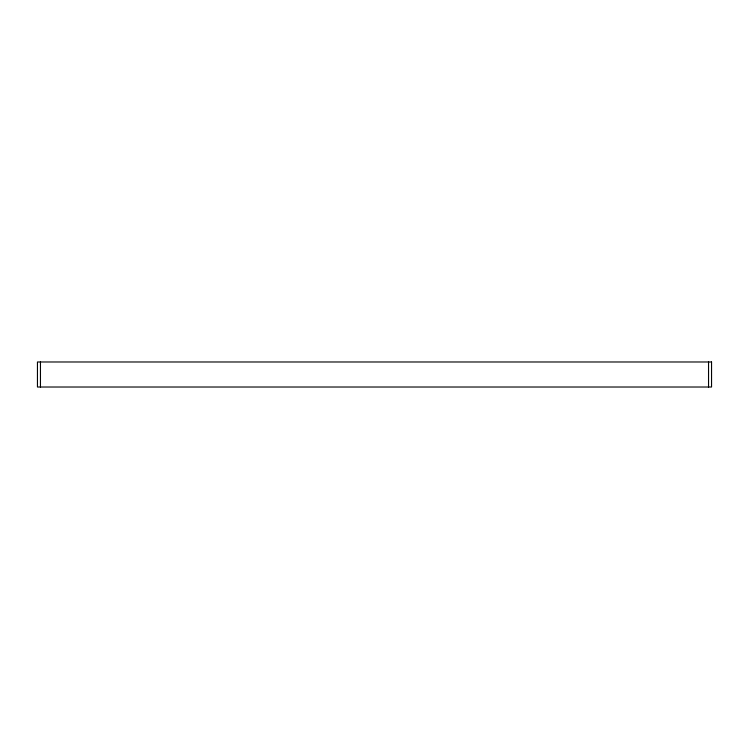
<?xml version="1.0" encoding="UTF-8"?>
<svg xmlns="http://www.w3.org/2000/svg" width="749" height="749" viewBox="0 0 749 749"><rect width="100%" height="100%" fill="white"/><g stroke="black" fill="none" stroke-linecap="round" stroke-linejoin="round"><path stroke-width="1.12" d="M708.545 361.982L708.545 387.018M40.455 361.982L40.455 387.018M711.55 361.982L37.45 361.982L37.45 387.018L711.55 387.018L711.55 361.982"/></g></svg>
